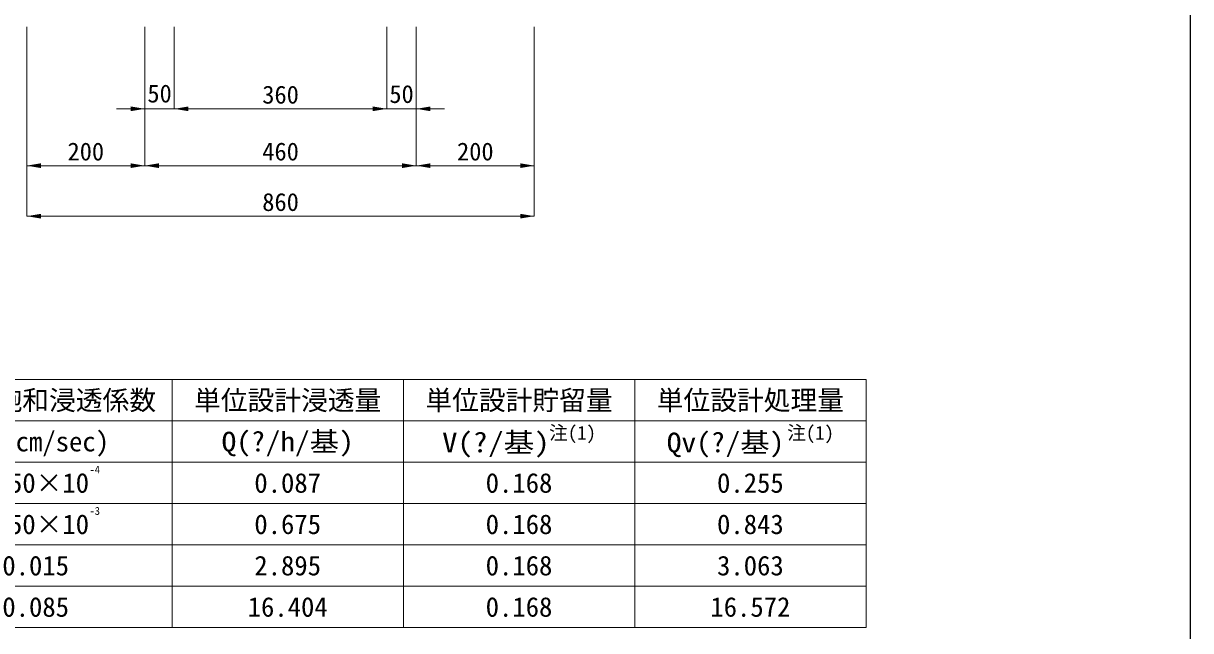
# Model space of a CAD drawing. Units: millimetres at full size; some dimension numbers follow another scale. Extents: x 40781 to 122968, y -21714 to -2620.
# Drawn here: x 55248 to 57226, y -7774 to -6746 of the extents above; entities that cross this region are included whole.
import ezdxf
from ezdxf.enums import TextEntityAlignment as Align

# ---------------------------------------------------------------- set-up
doc = ezdxf.new("R2010")
doc.units = ezdxf.units.MM
doc.header["$LTSCALE"] = 18
for name, color, linetype, lineweight in [('0_2', 7, 'Continuous', 9), ('Defpoints_3', 7, 'Continuous', 13), ('寸法線', 7, 'Continuous', 9), ('枠', 5, 'Continuous', 25)]:
    doc.layers.add(name, color=color, linetype=linetype, lineweight=lineweight)
doc.layers.add('TITLE', color=7, linetype='Continuous')
doc.styles.add('ＭＳ ゴシック', font='')
doc.styles.get('ＭＳ ゴシック').set_extended_font_data('MS Gothic')

# ---------------------------------------------------------------- blocks, each defined once
blk = doc.blocks.new('filled_arrow')
at = {"color": 0, "linetype": 'Continuous', "lineweight": -2}
blk.add_solid([(7.5, 1.25), (0, 0), (7.5, -1.25)], dxfattribs=at)

msp = doc.modelspace()

# ---------------------------------------------------------------- linework, layer by layer
at = {"layer": '0_2', "lineweight": 13}
for p, q in [((54687.75, -7348.95), (56675.75, -7348.95)), ((55499.75, -7348.95), (55499.75, -7768.95)), ((55891.75, -7348.95), (55891.75, -7768.95)), ((56283.75, -7348.95), (56283.75, -7768.95)), ((56675.75, -7348.95), (56675.75, -7768.95)), ((54687.75, -7488.95), (56675.75, -7488.95)), ((54687.75, -7558.95), (56675.75, -7558.95)), ((54687.75, -7628.95), (56675.75, -7628.95)), ((54687.75, -7698.95), (56675.75, -7698.95)), ((54687.75, -7768.95), (56675.75, -7768.95))]:
    msp.add_line(p, q, dxfattribs=at)
at = {"layer": 'Defpoints_3', "color": 8, "lineweight": 0}
msp.add_line((54687.75, -7418.95), (56675.75, -7418.95), dxfattribs=at)
at = {"layer": '寸法線'}
for p, q in [((55253.67, -6751.55), (55253.67, -6986.74)), ((55253.67, -6751.55), (55253.67, -7072.29)), ((55453.67, -6751.55), (55453.67, -6986.74)), ((55453.67, -6751.55), (55453.67, -6986.74)), ((55453.67, -6751.55), (55453.67, -6890.47)), ((55503.67, -6751.55), (55503.67, -6890.47)), ((55503.67, -6751.55), (55503.67, -6890.47)), ((55863.67, -6751.55), (55863.67, -6890.47)), ((55863.67, -6751.55), (55863.67, -6890.47)), ((55913.67, -6751.55), (55913.67, -6986.74)), ((55913.67, -6751.55), (55913.67, -6986.74)), ((55913.67, -6751.55), (55913.67, -6890.47)), ((56113.67, -6751.55), (56113.67, -6986.74)), ((56113.67, -6751.55), (56113.67, -7072.29)), ((55405.67, -6890.47), (55551.67, -6890.47)), ((55503.67, -6890.47), (55863.67, -6890.47)), ((55815.67, -6890.47), (55961.67, -6890.47)), ((55253.67, -6986.74), (55453.67, -6986.74)), ((55453.67, -6986.74), (55913.67, -6986.74)), ((55913.67, -6986.74), (56113.67, -6986.74)), ((55253.67, -7072.29), (56113.67, -7072.29))]:
    msp.add_line(p, q, dxfattribs=at)
at = {"layer": '枠'}
msp.add_line((57225.75, -9323.95), (57225.75, -4843.95), dxfattribs=at)

# ---------------------------------------------------------------- block references
at = {"layer": '寸法線', "xscale": 3.2, "yscale": 3.2, "rotation": 180}
for p in [(55453.67, -6890.47), (55863.67, -6890.47), (55863.67, -6890.47), (55453.67, -6986.74), (55913.67, -6986.74), (56113.67, -6986.74), (56113.67, -7072.29)]:
    msp.add_blockref('filled_arrow', p, dxfattribs=at)
at = {"layer": '寸法線', "xscale": 3.2, "yscale": 3.2}
for p in [(55503.67, -6890.47), (55503.67, -6890.47), (55913.67, -6890.47), (55253.67, -6986.74), (55453.67, -6986.74), (55913.67, -6986.74), (55253.67, -7072.29)]:
    msp.add_blockref('filled_arrow', p, dxfattribs=at)

# ---------------------------------------------------------------- texts
at = {"layer": '0_2', "style": 'ＭＳ ゴシック'}
for s, p in [('土壌の飽和浸透係数', (55268.75, -7383.95)), ('単位設計浸透量', (55695.75, -7383.95)), ('単位設計貯留量', (56087.75, -7383.95)), ('単位設計処理量', (56479.75, -7383.95)), (' k (cm/sec)', (55268.75, -7453.95)), ('4.50×10', (55268.75, -7523.95)), ('0.087', (55695.75, -7523.95)), ('0.168', (56087.75, -7523.95)), ('0.255', (56479.75, -7523.95)), ('3.50×10', (55268.75, -7593.95)), ('0.675', (55695.75, -7593.95)), ('0.168', (56087.75, -7593.95)), ('0.843', (56479.75, -7593.95)), ('0.015', (55268.75, -7663.95)), ('2.895', (55695.75, -7663.95)), ('0.168', (56087.75, -7663.95)), ('3.063', (56479.75, -7663.95)), ('0.085', (55268.75, -7733.95)), ('16.404', (55695.75, -7733.95)), ('0.168', (56087.75, -7733.95)), ('16.572', (56479.75, -7733.95))]:
    msp.add_text(s, height=33.23, dxfattribs=at).set_placement(p, align=Align.MIDDLE_CENTER)
at = {"layer": '0_2', "style": 'ＭＳ ゴシック', "width": 1.1}
msp.add_text('Q(?/h/基)', height=33.23, dxfattribs=at).set_placement((55695.75, -7453.95), align=Align.MIDDLE_CENTER)
at = {"layer": '0_2', "style": 'ＭＳ ゴシック'}
for s, width, p in [('V(?/基)', 1.15, (55957.44, -7482.06)), ('Qv(?/基)', 1.1, (56338.11, -7482.06))]:
    msp.add_text(s, height=33.23, dxfattribs=dict(at, width=width)).set_placement(p, align=Align.BOTTOM_LEFT)
for p in [(56138.74, -7457.56), (56542.07, -7457.56)]:
    msp.add_text('注(1)', height=23.26, dxfattribs=at).set_placement(p, align=Align.BOTTOM_LEFT)
at = {"layer": 'TITLE', "style": 'ＭＳ ゴシック'}
for s, p in [('-4', (55368.79, -7501.32)), ('-3', (55368.79, -7571.32))]:
    msp.add_text(s, height=13.29, dxfattribs=at).set_placement(p, align=Align.MIDDLE_CENTER)
at = {"layer": '寸法線', "style": 'ＭＳ ゴシック'}
for s, p in [('50', (55478.67, -6864.52)), ('360', (55683.67, -6866.47)), ('50', (55888.67, -6865.42)), ('200', (55353.67, -6962.74)), ('460', (55683.67, -6962.74)), ('200', (56013.67, -6962.74)), ('860', (55683.67, -7048.29))]:
    msp.add_text(s, height=30.38, dxfattribs=at).set_placement(p, align=Align.MIDDLE_CENTER)

doc.saveas('drawing.dxf')
